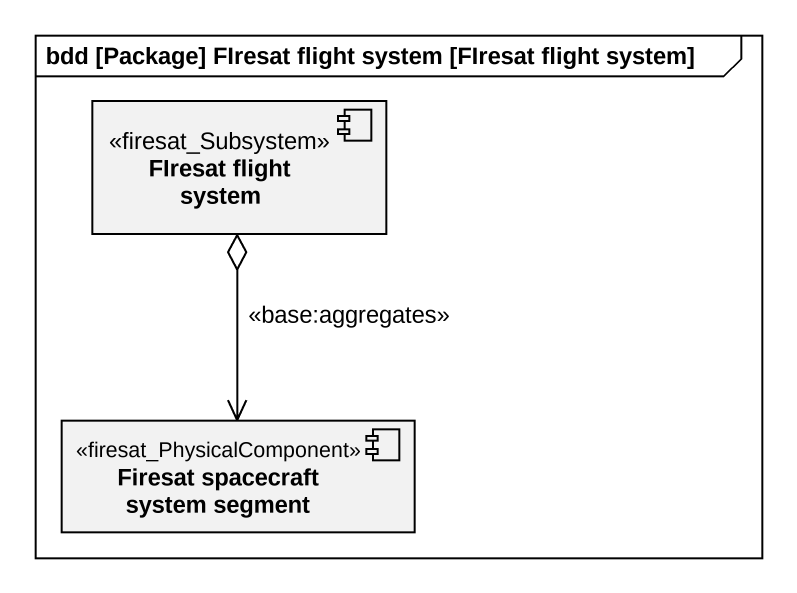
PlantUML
@startuml
mainframe bdd [Package] FIresat flight system [FIresat flight system]
component "FIresat flight system" as FIresat_flight_system <<firesat_Subsystem>>
component "Firesat spacecraft system segment" as Firesat_spacecraft_system <<firesat_PhysicalComponent>>
FIresat_flight_system o--> Firesat_spacecraft_system : <<base:aggregates>>
@enduml
